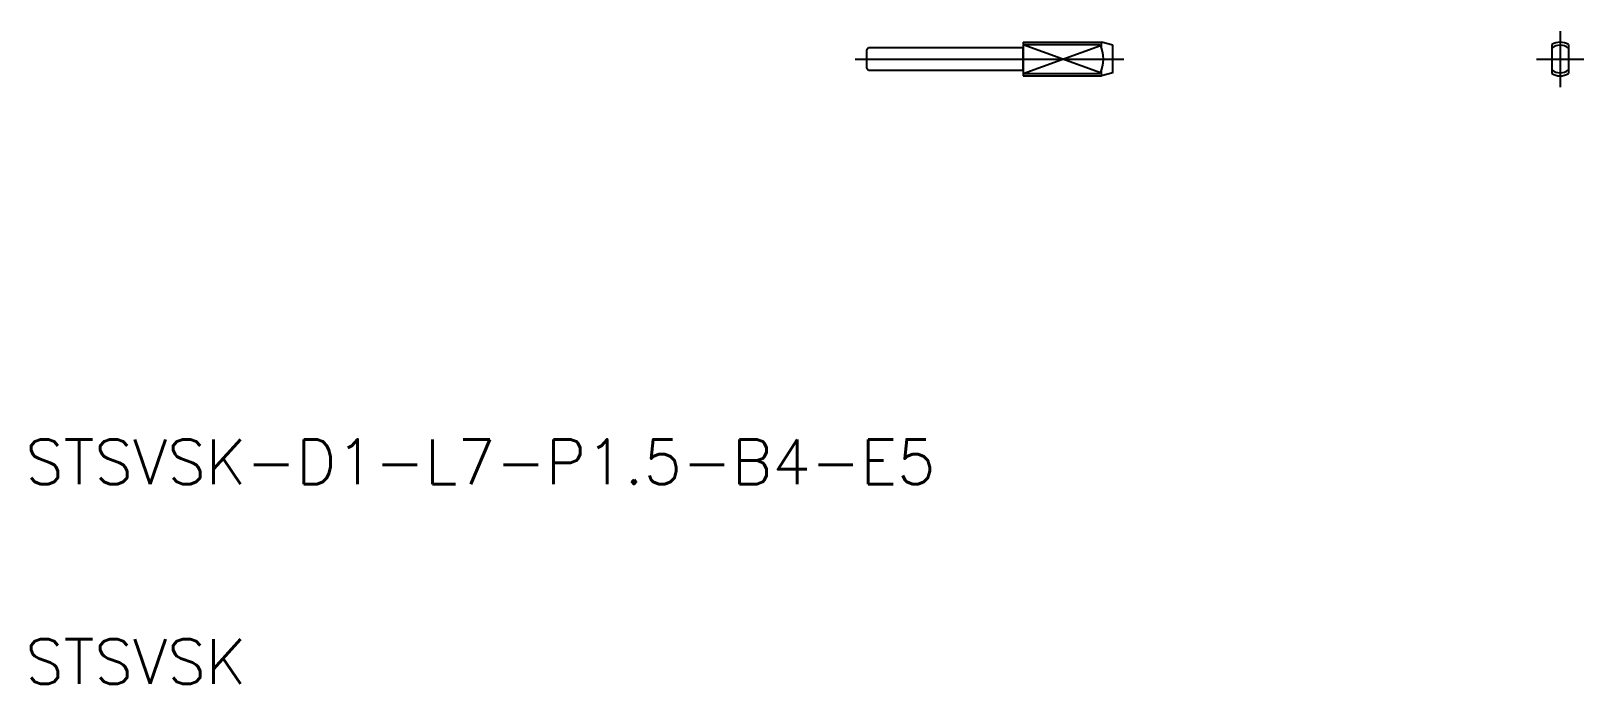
# Model space of a CAD drawing. Extents: x 157.4 to 226.7, y 118.1 to 147.3.
import ezdxf

# ---------------------------------------------------------------- set-up
doc = ezdxf.new("R2010")
doc.units = 0
doc.linetypes.add('CENTER', pattern=[17.5, 13, -1.5, 1.5, -1.5])
doc.layers.get('0').update_dxf_attribs({"linetype": 'CONTINUOUS'})
doc.layers.add('CENTER', color=1, linetype='CENTER')
doc.styles.get("Standard").update_dxf_attribs({"font": 'txt.shx', "bigfont": '@extfont2.shx'})

msp = doc.modelspace()

# ---------------------------------------------------------------- linework, layer by layer
at = {"color": 7, "linetype": 'CONTINUOUS'}
for p, q in [((194.819, 146.539), (194.719, 146.439)), ((194.719, 146.439), (194.719, 145.639)), ((201.719, 146.539), (194.819, 146.539)), ((201.719, 146.789), (201.719, 145.289)), ((201.719, 146.789), (205.219, 146.789)), ((201.719, 145.539), (201.719, 146.539)), ((205.719, 146.655), (205.219, 146.789)), ((205.219, 146.513), (205.219, 146.789)), ((205.719, 145.423), (205.719, 146.655)), ((225.312, 146.689), (225.312, 145.39)), ((226.062, 146.689), (226.062, 145.39)), ((194.719, 145.639), (194.819, 145.539)), ((205.219, 145.289), (205.219, 145.566)), ((194.819, 145.539), (201.719, 145.539)), ((201.719, 145.289), (205.219, 145.289)), ((205.719, 145.423), (205.219, 145.289))]:
    msp.add_line(p, q, dxfattribs=at)
at = {"color": 3, "linetype": 'CONTINUOUS'}
for p, q in [((201.719, 146.689), (205.14, 146.689)), ((201.719, 146.689), (205.166, 145.442)), ((201.719, 145.39), (205.166, 146.639)), ((201.719, 145.39), (205.14, 145.39))]:
    msp.add_line(p, q, dxfattribs=at)
msp.add_arc((203.941, 146.039), 1.364, 331.55432, 28.44568, dxfattribs=at)
at = {"color": 7, "linetype": 'CONTINUOUS'}
for radius, start, end in [(0.75, 60, 120), (0.616, 52.50147, 127.49853), (0.616, 232.50147, 307.49853), (0.75, 240, 300)]:
    msp.add_arc((225.687, 146.039), radius, start, end, dxfattribs=at)
at = {"layer": 'CENTER', "color": 1, "linetype": 'CENTER'}
for p, q in [((225.687, 147.289), (225.687, 144.789)), ((194.219, 146.039), (206.219, 146.039)), ((224.625, 146.039), (226.75, 146.039))]:
    msp.add_line(p, q, dxfattribs=at)

# ---------------------------------------------------------------- texts
at = {"color": 7, "linetype": 'CONTINUOUS'}
for s, p in [('STSVSK-D1-L7-P1.5-B4-E5', (157.177, 127.049)), ('STSVSK', (157.177, 118.121))]:
    msp.add_text(s, height=2, dxfattribs=at).set_placement(p)

doc.saveas('drawing.dxf')
